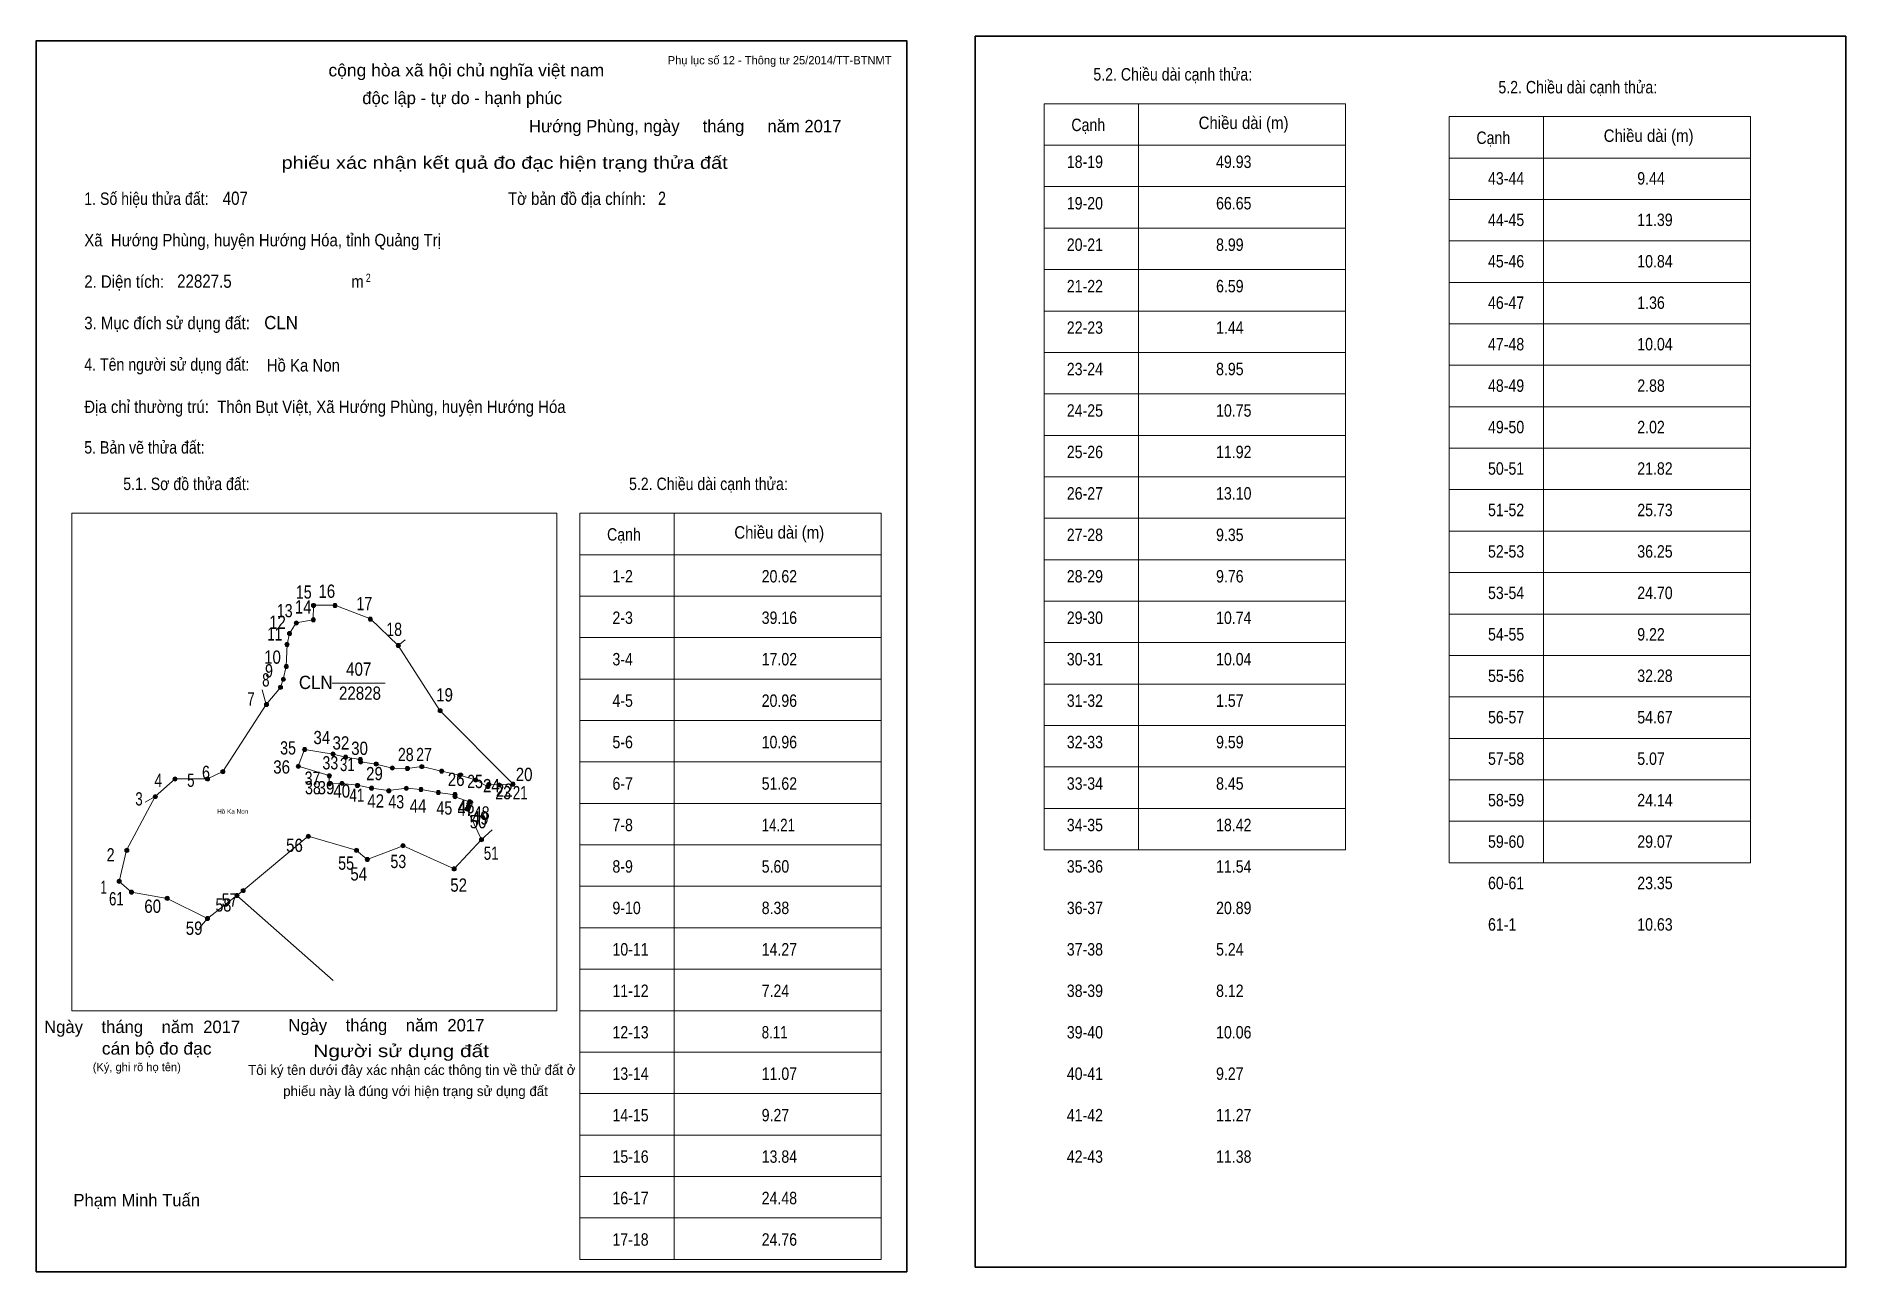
# Model space of a CAD drawing. Header units: centimetres. Extents: x 0 to 43.6, y 0 to 29.8.
import ezdxf
from ezdxf.enums import TextEntityAlignment as Align

# ---------------------------------------------------------------- set-up
doc = ezdxf.new("R2010")
doc.units = ezdxf.units.CM
doc.header["$LTSCALE"] = 0.12
for name, color, linetype in [('30', 7, 'Continuous'), ('34', 7, 'Continuous'), ('62', 7, 'Continuous')]:
    doc.layers.add(name, color=color, linetype=linetype)
for name, color, linetype, lineweight in [('32', 7, 'Continuous', 13), ('33', 7, 'Continuous', 13), ('61', 7, 'Continuous', 13), ('63', 7, 'Continuous', 13)]:
    doc.layers.add(name, color=color, linetype=linetype, lineweight=lineweight)

msp = doc.modelspace()

# ---------------------------------------------------------------- hatches: boundary and pattern name
at = {"layer": '32'}
for points in [[(6.7338, 15.7295, 1), (6.6338, 15.7295, 1)], [(6.7394, 16.0764, 1), (6.6394, 16.0764, 1)], [(7.2573, 16.0752, 1), (7.1573, 16.0752, 1)], [(8.1119, 15.7456, 1), (8.0119, 15.7456, 1)], [(6.1613, 15.3994, 1), (6.0613, 15.3994, 1)], [(6.3263, 15.6543, 1), (6.2263, 15.6543, 1)], [(6.1003, 15.1356, 1), (6.0003, 15.1356, 1)], [(8.7855, 15.1094, 1), (8.6855, 15.1094, 1)], [(6.0816, 14.602, 1), (5.9816, 14.602, 1)], [(5.9416, 14.0991, 1), (5.8416, 14.0991, 1)], [(6.0131, 14.2959, 1), (5.9131, 14.2959, 1)], [(5.6048, 13.6875, 1), (5.5048, 13.6875, 1)], [(9.7958, 13.5378, 1), (9.6958, 13.5378, 1)], [(6.3727, 12.196, 1), (6.2727, 12.196, 1)], [(6.5272, 12.5994, 1), (6.4272, 12.5994, 1)], [(7.2082, 12.4927, 1), (7.1082, 12.4927, 1)], [(7.5147, 12.4149, 1), (7.4147, 12.4149, 1)], [(7.8691, 12.3584, 1), (7.7691, 12.3584, 1)], [(7.8769, 12.3, 1), (7.7769, 12.3, 1)], [(8.2492, 12.2491, 1), (8.1492, 12.2491, 1)], [(9.3516, 12.1889, 1), (9.2516, 12.1889, 1)], [(3.3986, 11.8884, 1), (3.2986, 11.8884, 1)], [(4.1829, 11.8914, 1), (4.0829, 11.8914, 1)], [(4.5533, 12.0673, 1), (4.4533, 12.0673, 1)], [(7.1199, 11.967, 1), (7.0199, 11.967, 1)], [(7.1218, 11.7709, 1), (7.0218, 11.7709, 1)], [(7.4253, 11.7829, 1), (7.3253, 11.7829, 1)], [(8.6395, 12.1537, 1), (8.5395, 12.1537, 1)], [(9.0047, 12.1428, 1), (8.9047, 12.1428, 1)], [(9.8295, 12.08, 1), (9.7295, 12.08, 1)], [(10.2639, 11.9782, 1), (10.1639, 11.9782, 1)], [(10.6497, 11.8641, 1), (10.5497, 11.8641, 1)], [(10.9678, 11.7559, 1), (10.8678, 11.7559, 1)], [(11.214, 11.7458, 1), (11.114, 11.7458, 1)], [(11.55, 11.7649, 1), (11.45, 11.7649, 1)], [(2.9226, 11.4652, 1), (2.8226, 11.4652, 1)], [(7.7987, 11.7342, 1), (7.6987, 11.7342, 1)], [(8.1392, 11.6687, 1), (8.0392, 11.6687, 1)], [(8.5561, 11.6044, 1), (8.4561, 11.6044, 1)], [(8.9778, 11.6646, 1), (8.8778, 11.6646, 1)], [(9.3299, 11.6358, 1), (9.2299, 11.6358, 1)], [(9.7501, 11.5636, 1), (9.6501, 11.5636, 1)], [(10.1524, 11.4629, 1), (10.0524, 11.4629, 1)], [(10.1528, 11.5138, 1), (10.0528, 11.5138, 1)], [(10.5064, 11.3372, 1), (10.4064, 11.3372, 1)], [(10.9453, 11.7069, 1), (10.8453, 11.7069, 1)], [(10.4454, 11.1651, 1), (10.3454, 11.1651, 1)], [(10.4783, 11.2332, 1), (10.3783, 11.2332, 1)], [(6.6151, 10.5069, 1), (6.5151, 10.5069, 1)], [(2.2371, 10.1701, 1), (2.1371, 10.1701, 1)], [(7.7751, 10.1701, 1), (7.6751, 10.1701, 1)], [(8.8977, 10.2824, 1), (8.7977, 10.2824, 1)], [(10.7896, 10.4245, 1), (10.6896, 10.4245, 1)], [(8.0371, 9.9456, 1), (7.9371, 9.9456, 1)], [(10.1326, 9.7211, 1), (10.0326, 9.7211, 1)], [(2.05, 9.4217, 1), (1.95, 9.4217, 1)], [(2.3494, 9.1598, 1), (2.2494, 9.1598, 1)], [(5.0435, 9.1972, 1), (4.9435, 9.1972, 1)], [(3.21, 9.0101, 1), (3.11, 9.0101, 1)], [(4.8942, 9.0804, 1), (4.7942, 9.0804, 1)], [(4.1829, 8.5236, 1), (4.0829, 8.5236, 1)]]:
    msp.add_hatch(color=256, dxfattribs=at).paths.add_polyline_path(points)

# ---------------------------------------------------------------- linework, layer by layer
for centre in [(6.6838, 15.7295), (6.6894, 16.0764), (7.2073, 16.0752), (8.0619, 15.7456), (6.1113, 15.3994), (6.2763, 15.6543), (6.0503, 15.1356), (8.7355, 15.1094), (6.0316, 14.602), (5.8916, 14.0991), (5.9631, 14.2959), (5.5548, 13.6875), (9.7458, 13.5378), (6.3227, 12.196), (6.4772, 12.5994), (7.1582, 12.4927), (7.4647, 12.4149), (7.8191, 12.3584), (7.8269, 12.3), (8.1992, 12.2491), (9.3016, 12.1889), (3.3486, 11.8884), (4.1329, 11.8914), (4.5033, 12.0673), (7.0699, 11.967), (7.0718, 11.7709), (7.3753, 11.7829), (8.5895, 12.1537), (8.9547, 12.1428), (9.7795, 12.08), (10.2139, 11.9782), (10.5997, 11.8641), (10.9178, 11.7559), (11.164, 11.7458), (11.5, 11.7649), (2.8726, 11.4652), (7.7487, 11.7342), (8.0892, 11.6687), (8.5061, 11.6044), (8.9278, 11.6646), (9.2799, 11.6358), (9.7001, 11.5636), (10.1024, 11.4629), (10.1028, 11.5138), (10.4564, 11.3372), (10.8953, 11.7069), (10.3954, 11.1651), (10.4283, 11.2332), (6.5651, 10.5069), (2.1871, 10.1701), (7.7251, 10.1701), (8.8477, 10.2824), (10.7396, 10.4245), (7.9871, 9.9456), (10.0826, 9.7211), (2, 9.4217), (2.2994, 9.1598), (4.9935, 9.1972), (3.16, 9.0101), (4.8442, 9.0804), (4.1329, 8.5236)]:
    msp.add_circle(centre, 0.05, dxfattribs=at)
at = {"layer": '33'}
msp.add_line((7.14, 14.2), (8.42, 14.2), dxfattribs=at)
at = {"layer": '61'}
for p, q in [((8.73, 15.11), (8.9, 15.25)), ((5.55, 13.69), (5.45, 14.04)), ((2.87, 11.47), (2.63, 11.33)), ((10.74, 10.43), (11, 10.66)), ((4.84, 9.08), (4.13, 8.52)), ((4.84, 9.08), (7.16, 7.03)), ((4.13, 8.52), (3.94, 8.3))]:
    msp.add_line(p, q, dxfattribs=at)
for points in [[(5.55, 13.69), (5.89, 14.1), (5.96, 14.3), (6.03, 14.6), (6.05, 15.14), (6.11, 15.4), (6.27, 15.66), (6.68, 15.73), (6.69, 16.08), (7.2, 16.08), (8.06, 15.75), (8.73, 15.11)], [(8.73, 15.11), (9.74, 13.54), (11.5, 11.77), (11.16, 11.75), (10.92, 11.76), (10.89, 11.71), (10.6, 11.87), (10.21, 11.98), (9.78, 12.08), (9.3, 12.19), (8.95, 12.14), (8.59, 12.15), (8.2, 12.25), (7.82, 12.3), (7.82, 12.36), (7.46, 12.42), (7.16, 12.49), (6.47, 12.6), (6.32, 12.2), (7.07, 11.97), (7.07, 11.77), (7.37, 11.78), (7.75, 11.74), (8.09, 11.67), (8.5, 11.61), (8.93, 11.67), (9.28, 11.64), (9.7, 11.56), (10.1, 11.51), (10.1, 11.46), (10.45, 11.34), (10.43, 11.23), (10.39, 11.17), (10.74, 10.43)], [(2.87, 11.47), (3.35, 11.89), (4.13, 11.89), (4.5, 12.07), (5.55, 13.69)], [(4.13, 8.52), (3.16, 9.01), (2.3, 9.16), (2, 9.42), (2.18, 10.17), (2.87, 11.47)], [(10.74, 10.43), (10.08, 9.72), (8.85, 10.28), (7.98, 9.95), (7.72, 10.17), (6.56, 10.51), (4.99, 9.2), (4.84, 9.08)]]:
    msp.add_lwpolyline(points, dxfattribs=at)
at = {"layer": '63'}
for p, q in [((24.31, 28.18), (31.58, 28.18)), ((24.31, 10.18), (24.31, 28.18)), ((26.59, 10.18), (26.59, 28.18)), ((31.58, 10.18), (31.58, 28.18)), ((34.08, 27.87), (41.35, 27.87)), ((34.08, 9.87), (34.08, 27.87)), ((36.36, 9.87), (36.36, 27.87)), ((41.35, 9.87), (41.35, 27.87)), ((24.31, 27.18), (31.58, 27.18)), ((34.08, 26.87), (41.35, 26.87)), ((24.31, 26.18), (31.58, 26.18)), ((34.08, 25.87), (41.35, 25.87)), ((24.31, 25.18), (31.58, 25.18)), ((34.08, 24.87), (41.35, 24.87)), ((24.31, 24.18), (31.58, 24.18)), ((34.08, 23.87), (41.35, 23.87)), ((24.31, 23.18), (31.58, 23.18)), ((34.08, 22.87), (41.35, 22.87)), ((24.31, 22.18), (31.58, 22.18)), ((34.08, 21.87), (41.35, 21.87)), ((24.31, 21.18), (31.58, 21.18)), ((34.08, 20.87), (41.35, 20.87)), ((24.31, 20.18), (31.58, 20.18)), ((34.08, 19.87), (41.35, 19.87)), ((24.31, 19.18), (31.58, 19.18)), ((34.08, 18.87), (41.35, 18.87)), ((0.86, 18.3), (12.56, 18.3)), ((0.86, 6.3), (0.86, 18.3)), ((12.56, 6.3), (12.56, 18.3)), ((13.11, 18.3), (20.38, 18.3)), ((13.11, 0.3), (13.11, 18.3)), ((15.39, 0.3), (15.39, 18.3)), ((20.38, 0.3), (20.38, 18.3)), ((24.31, 18.18), (31.58, 18.18)), ((34.08, 17.87), (41.35, 17.87)), ((13.11, 17.3), (20.38, 17.3)), ((24.31, 17.18), (31.58, 17.18)), ((34.08, 16.87), (41.35, 16.87)), ((13.11, 16.3), (20.38, 16.3)), ((24.31, 16.18), (31.58, 16.18)), ((34.08, 15.87), (41.35, 15.87)), ((13.11, 15.3), (20.38, 15.3)), ((24.31, 15.18), (31.58, 15.18)), ((34.08, 14.87), (41.35, 14.87)), ((13.11, 14.3), (20.38, 14.3)), ((24.31, 14.18), (31.58, 14.18)), ((34.08, 13.87), (41.35, 13.87)), ((13.11, 13.3), (20.38, 13.3)), ((24.31, 13.18), (31.58, 13.18)), ((34.08, 12.87), (41.35, 12.87)), ((13.11, 12.3), (20.38, 12.3)), ((24.31, 12.18), (31.58, 12.18)), ((24.31, 12.18), (31.58, 12.18)), ((34.08, 11.87), (41.35, 11.87)), ((34.08, 11.87), (41.35, 11.87)), ((13.11, 11.3), (20.38, 11.3)), ((24.31, 11.18), (31.58, 11.18)), ((34.08, 10.87), (41.35, 10.87)), ((13.11, 10.3), (20.38, 10.3)), ((24.31, 10.18), (31.58, 10.18)), ((34.08, 9.87), (41.35, 9.87)), ((13.11, 9.3), (20.38, 9.3)), ((13.11, 8.3), (20.38, 8.3)), ((13.11, 7.3), (20.38, 7.3)), ((0.86, 6.3), (12.56, 6.3)), ((13.11, 6.3), (20.38, 6.3)), ((13.11, 5.3), (20.38, 5.3)), ((13.11, 4.3), (20.38, 4.3)), ((13.11, 3.3), (20.38, 3.3)), ((13.11, 2.3), (20.38, 2.3)), ((13.11, 2.3), (20.38, 2.3)), ((13.11, 1.3), (20.38, 1.3)), ((13.11, 0.3), (20.38, 0.3))]:
    msp.add_line(p, q, dxfattribs=at)
at = {"layer": '63', "lineweight": 35}
for points in [[(0, 0), (0, 29.7), (21, 29.7), (21, 0)], [(22.65, 0.11), (22.65, 29.81), (43.65, 29.81), (43.65, 0.11)]]:
    msp.add_lwpolyline(points, close=True, dxfattribs=at)

# ---------------------------------------------------------------- texts
at = {"layer": '30'}
for s, width, p in [('18-19', 0.85, (24.86, 26.63)), ('49.93', 0.85, (28.46, 26.63)), ('43-44', 0.85, (35.02, 26.23)), ('9.44', 0.85, (38.62, 26.23)), ('19-20', 0.85, (24.86, 25.63)), ('66.65', 0.85, (28.46, 25.63)), ('44-45', 0.85, (35.02, 25.23)), ('11.39', 0.85, (38.62, 25.23)), ('20-21', 0.85, (24.86, 24.63)), ('8.99', 0.85, (28.46, 24.63)), ('45-46', 0.85, (35.02, 24.23)), ('10.84', 0.85, (38.62, 24.23)), ('21-22', 0.85, (24.86, 23.63)), ('6.59', 0.85, (28.46, 23.63)), ('46-47', 0.85, (35.02, 23.23)), ('1.36', 0.85, (38.62, 23.23)), ('22-23', 0.85, (24.86, 22.63)), ('1.44', 0.85, (28.46, 22.63)), ('47-48', 0.85, (35.02, 22.23)), ('10.04', 0.85, (38.62, 22.23)), ('23-24', 0.85, (24.86, 21.63)), ('8.95', 0.85, (28.46, 21.63)), ('48-49', 0.85, (35.02, 21.23)), ('2.88', 0.85, (38.62, 21.23)), ('24-25', 0.85, (24.86, 20.63)), ('10.75', 0.85, (28.46, 20.63)), ('49-50', 0.85, (35.02, 20.23)), ('2.02', 0.85, (38.62, 20.23)), ('25-26', 0.85, (24.86, 19.63)), ('11.92', 0.85, (28.46, 19.63)), ('50-51', 0.85, (35.02, 19.23)), ('21.82', 0.85, (38.62, 19.23)), ('26-27', 0.85, (24.86, 18.63)), ('13.10', 0.85, (28.46, 18.63)), ('51-52', 0.85, (35.02, 18.23)), ('25.73', 0.85, (38.62, 18.23)), ('27-28', 0.85, (24.86, 17.63)), ('9.35', 0.85, (28.46, 17.63)), ('52-53', 0.85, (35.02, 17.23)), ('36.25', 0.85, (38.62, 17.23)), ('1-2', 0.85, (13.9, 16.63)), ('20.62', 0.85, (17.5, 16.63)), ('28-29', 0.85, (24.86, 16.63)), ('9.76', 0.85, (28.46, 16.63)), ('53-54', 0.85, (35.02, 16.23)), ('24.70', 0.85, (38.62, 16.23)), ('2-3', 0.85, (13.9, 15.63)), ('39.16', 0.85, (17.5, 15.63)), ('29-30', 0.85, (24.86, 15.63)), ('10.74', 0.85, (28.46, 15.63)), ('54-55', 0.85, (35.02, 15.23)), ('9.22', 0.85, (38.62, 15.23)), ('3-4', 0.85, (13.9, 14.63)), ('17.02', 0.85, (17.5, 14.63)), ('30-31', 0.85, (24.86, 14.63)), ('10.04', 0.85, (28.46, 14.63)), ('55-56', 0.85, (35.02, 14.23)), ('32.28', 0.85, (38.62, 14.23)), ('4-5', 0.85, (13.9, 13.63)), ('20.96', 0.85, (17.5, 13.63)), ('31-32', 0.85, (24.86, 13.63)), ('1.57', 0.85, (28.46, 13.63)), ('56-57', 0.85, (35.02, 13.23)), ('54.67', 0.85, (38.62, 13.23)), ('5-6', 0.85, (13.9, 12.63)), ('10.96', 0.85, (17.5, 12.63)), ('32-33', 0.85, (24.86, 12.63)), ('9.59', 0.85, (28.46, 12.63)), ('57-58', 0.85, (35.02, 12.23)), ('5.07', 0.85, (38.62, 12.23)), ('6-7', 0.85, (13.9, 11.63)), ('51.62', 0.85, (17.5, 11.63)), ('33-34', 0.85, (24.86, 11.63)), ('8.45', 0.85, (28.46, 11.63)), ('58-59', 0.85, (35.02, 11.23)), ('24.14', 0.85, (38.62, 11.23)), ('7-8', 0.85, (13.9, 10.63)), ('14.21', 0.8, (17.5, 10.63)), ('34-35', 0.85, (24.86, 10.63)), ('18.42', 0.85, (28.46, 10.63)), ('59-60', 0.85, (35.02, 10.23)), ('29.07', 0.85, (38.62, 10.23)), ('8-9', 0.85, (13.9, 9.63)), ('5.60', 0.85, (17.5, 9.63)), ('35-36', 0.85, (24.86, 9.63)), ('11.54', 0.85, (28.46, 9.63)), ('60-61', 0.85, (35.02, 9.23)), ('23.35', 0.85, (38.62, 9.23)), ('9-10', 0.85, (13.9, 8.63)), ('8.38', 0.85, (17.5, 8.63)), ('36-37', 0.85, (24.86, 8.63)), ('20.89', 0.85, (28.46, 8.63)), ('61-1', 0.85, (35.02, 8.23)), ('10.63', 0.85, (38.62, 8.23)), ('10-11', 0.85, (13.9, 7.63)), ('14.27', 0.85, (17.5, 7.63)), ('37-38', 0.85, (24.86, 7.63)), ('5.24', 0.85, (28.46, 7.63)), ('11-12', 0.85, (13.9, 6.63)), ('7.24', 0.85, (17.5, 6.63)), ('38-39', 0.85, (24.86, 6.63)), ('8.12', 0.85, (28.46, 6.63)), ('12-13', 0.85, (13.9, 5.63)), ('8.11', 0.8, (17.5, 5.63)), ('39-40', 0.85, (24.86, 5.63)), ('10.06', 0.85, (28.46, 5.63)), ('13-14', 0.85, (13.9, 4.63)), ('11.07', 0.85, (17.5, 4.63)), ('40-41', 0.85, (24.86, 4.63)), ('9.27', 0.85, (28.46, 4.63)), ('14-15', 0.85, (13.9, 3.63)), ('9.27', 0.85, (17.5, 3.63)), ('41-42', 0.85, (24.86, 3.63)), ('11.27', 0.85, (28.46, 3.63)), ('15-16', 0.85, (13.9, 2.63)), ('13.84', 0.85, (17.5, 2.63)), ('42-43', 0.85, (24.86, 2.63)), ('11.38', 0.85, (28.46, 2.63)), ('16-17', 0.85, (13.9, 1.63)), ('24.48', 0.85, (17.5, 1.63)), ('17-18', 0.85, (13.9, 0.63)), ('24.76', 0.85, (17.5, 0.63))]:
    msp.add_text(s, height=0.3, dxfattribs=dict(at, width=width)).set_placement(p)
at = {"layer": '32'}
for s, width, p in [('14', 0.85, (6.44, 15.88)), ('15', 0.8, (6.455, 16.24)), ('16', 0.85, (7.01, 16.26)), ('17', 0.8, (7.915, 15.96)), ('12', 0.85, (5.82, 15.51)), ('13', 0.8, (5.995, 15.79)), ('11', 0.75, (5.755, 15.23)), ('18', 0.8, (8.635, 15.34)), ('10', 0.85, (5.7, 14.67)), ('8', 0.75, (5.54, 14.12)), ('9', 0.8, (5.615, 14.34)), ('7', 0.75, (5.18, 13.66)), ('19', 0.85, (9.85, 13.76)), ('35', 0.8, (6.075, 12.48)), ('34', 0.85, (6.89, 12.73)), ('32', 0.85, (7.35, 12.6)), ('30', 0.85, (7.8, 12.47)), ('36', 0.85, (5.92, 12.02)), ('33', 0.8, (7.095, 12.12)), ('31', 0.75, (7.505, 12.08)), ('28', 0.8, (8.915, 12.32)), ('27', 0.8, (9.355, 12.32)), ('4', 0.8, (2.945, 11.7)), ('5', 0.75, (3.73, 11.7)), ('6', 0.8, (4.095, 11.89)), ('37', 0.8, (6.665, 11.75)), ('38', 0.8, (6.675, 11.52)), ('39', 0.85, (6.99, 11.52)), ('29', 0.85, (8.16, 11.86)), ('26', 0.85, (10.13, 11.72)), ('25', 0.8, (10.585, 11.67)), ('24', 0.85, (10.98, 11.57)), ('20', 0.85, (11.77, 11.84)), ('3', 0.75, (2.48, 11.25)), ('40', 0.85, (7.37, 11.44)), ('41', 0.75, (7.735, 11.34)), ('42', 0.85, (8.19, 11.2)), ('43', 0.8, (8.685, 11.18)), ('44', 0.85, (9.21, 11.08)), ('45', 0.8, (9.845, 11.03)), ('46', 0.85, (10.37, 11.06)), ('23', 0.8, (11.265, 11.4)), ('22', 0.85, (11.29, 11.46)), ('21', 0.75, (11.675, 11.4)), ('47', 0.8, (10.355, 11)), ('50', 0.85, (10.66, 10.7)), ('49', 0.85, (10.71, 10.79)), ('48', 0.8, (10.745, 10.91)), ('2', 0.8, (1.795, 9.9)), ('56', 0.85, (6.23, 10.13)), ('53', 0.8, (8.735, 9.74)), ('51', 0.75, (10.975, 9.94)), ('55', 0.8, (7.475, 9.7)), ('54', 0.85, (7.78, 9.44)), ('1', 0.65, (1.63, 9.12)), ('52', 0.85, (10.19, 9.17)), ('61', 0.75, (1.935, 8.84)), ('60', 0.85, (2.81, 8.66)), ('58', 0.8, (4.515, 8.69)), ('57', 0.8, (4.665, 8.81)), ('59', 0.85, (3.81, 8.13))]:
    msp.add_text(s, height=0.32, dxfattribs=dict(at, width=width)).set_placement(p, align=Align.CENTER)
at = {"layer": '33', "width": 0.85}
for s, p in [('407', (7.78, 14.38)), ('22828', (7.81, 13.8))]:
    msp.add_text(s, height=0.32, dxfattribs=at).set_placement(p, align=Align.CENTER)
at = {"layer": '33', "width": 0.95}
msp.add_text('CLN', height=0.32, dxfattribs=at).set_placement((7.15, 14.06), align=Align.RIGHT)
at = {"layer": '34'}
for s, width, p in [('407', 0.85, (4.5, 25.74)), ('2', 0.8, (15, 25.74)), ('22827.5', 0.85, (3.4, 23.74)), ('CLN', 0.95, (5.5, 22.74))]:
    msp.add_text(s, height=0.32, dxfattribs=dict(at, width=width)).set_placement(p)
at = {"layer": '62', "width": 0.9}
msp.add_text('Hồ Ka Non', height=0.1122, dxfattribs=at).set_placement((4.74, 11.05), align=Align.CENTER)
at = {"layer": '63'}
for s, height, p in [('Phụ lục số 12 - Thông tư 25/2014/TT-BTNMT', 0.2, (20.63, 29.13)), ('Ngày    tháng    năm  2017', 0.3, (10.81, 5.8)), ('Ngày    tháng    năm  2017', 0.3, (4.92, 5.76)), ('(Ký, ghi rõ họ tên)', 0.2, (3.49, 4.84))]:
    msp.add_text(s, height=height, dxfattribs=at).set_placement(p, align=Align.RIGHT)
at = {"layer": '63', "width": 1.05}
msp.add_text('cộng hòa xã hội chủ nghĩa việt nam', height=0.3, dxfattribs=at).set_placement((10.375, 28.84), align=Align.CENTER)
at = {"layer": '63'}
for s, height, width, p in [('5.2. Chiều dài cạnh thửa:', 0.3, 0.85, (25.5, 28.74)), ('5.2. Chiều dài cạnh thửa:', 0.3, 0.85, (35.27, 28.43)), ('Cạnh', 0.3, 0.85, (24.97, 27.52)), ('Chiều dài (m)', 0.3, 0.9, (28.04, 27.57)), ('Cạnh', 0.3, 0.85, (34.74, 27.21)), ('Chiều dài (m)', 0.3, 0.9, (37.81, 27.26)), ('1. Số hiệu thửa đất:', 0.3, 0.85, (1.16, 25.74)), ('Tờ bản đồ địa chính:', 0.3, 0.9, (11.38, 25.74)), ('Xã  Hướng Phùng, huyện Hướng Hóa, tỉnh Quảng Trị', 0.3, 0.9, (1.16, 24.74)), ('2. Diện tích:', 0.3, 0.9, (1.16, 23.74)), ('2', 0.2, 0.8, (7.95, 23.88)), ('m', 0.3, 0.9, (7.6, 23.74)), ('3. Mục đích sử dụng đất:', 0.3, 0.9, (1.16, 22.74)), ('4. Tên người sử dụng đất:', 0.3, 0.85, (1.16, 21.74)), ('Hồ Ka Non', 0.3, 0.9, (5.56, 21.72)), ('Địa chỉ thường trú:  Thôn Bụt Việt, Xã Hướng Phùng, huyện Hướng Hóa', 0.3, 0.9, (1.16, 20.72)), ('5. Bản vẽ thửa đất:', 0.3, 0.85, (1.16, 19.74)), ('5.1. Sơ đồ thửa đất:', 0.3, 0.85, (2.1, 18.86)), ('5.2. Chiều dài cạnh thửa:', 0.3, 0.85, (14.3, 18.86)), ('Cạnh', 0.3, 0.85, (13.77, 17.64)), ('Chiều dài (m)', 0.3, 0.9, (16.84, 17.69))]:
    msp.add_text(s, height=height, dxfattribs=dict(at, width=width)).set_placement(p)
for s, height, p in [('độc lập - tự do - hạnh phúc', 0.3, (10.275, 28.17)), ('Hướng Phùng, ngày     tháng     năm 2017', 0.3, (15.655, 27.49)), ('Tôi ký tên dưới đây xác nhận các thông tin về thử đất ở ', 0.24, (9.105, 4.75)), ('phiếu này là đúng với hiện trạng sử dụng đất', 0.24, (9.15, 4.24)), ('Phạm Minh Tuấn', 0.3, (2.425, 1.58))]:
    msp.add_text(s, height=height, dxfattribs=at).set_placement(p, align=Align.CENTER)
for s, width, p in [('phiếu xác nhận kết quả đo đạc hiện trạng thửa đất', 1.2, (16.68, 26.61)), ('cán bộ đo đạc', 1.05, (4.23, 5.24)), ('Người sử dụng đất', 1.25, (10.92, 5.18))]:
    msp.add_text(s, height=0.3, dxfattribs=dict(at, width=width)).set_placement(p, align=Align.RIGHT)

doc.saveas('drawing.dxf')
